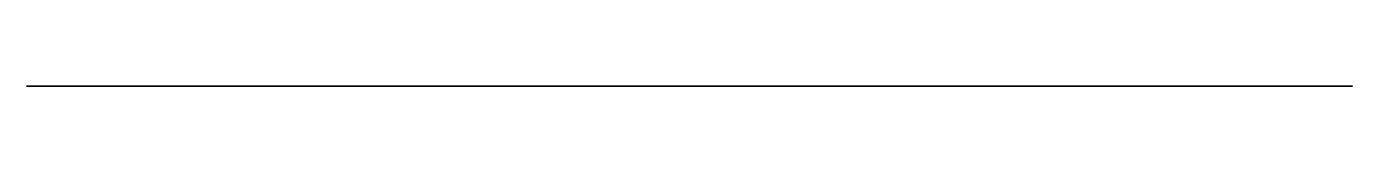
# Model space of a CAD drawing. Header units: millimetres. Extents: x 38.8 to 56.2, y 0 to 0.
import ezdxf

# ---------------------------------------------------------------- set-up
doc = ezdxf.new("R2010")
doc.units = ezdxf.units.MM
doc.layers.get('0').update_dxf_attribs({"color": 194, "true_color": 0x551cb1})

msp = doc.modelspace()

# ---------------------------------------------------------------- linework, layer by layer
at = {"color": 74, "true_color": 0x58b11b}
msp.add_polyline3d([(48.732, 0, 103.655), (48.732, 0, 101.564), (56.16, 0, 101.564), (56.16, 0, 2.824), (38.782, 0, 2.824), (38.782, 0, 28.818), (40.366, 0, 30.185), (40.366, 0, 104.311), (38.782, 0, 105.656), (38.782, 0, 132.626), (43.226, 0, 132.637), (43.226, 0, 132.233), (43.23, 0, 132.014), (43.244, 0, 131.795), (43.27, 0, 131.579), (43.308, 0, 131.366), (43.332, 0, 131.261), (43.359, 0, 131.158), (43.391, 0, 131.056), (43.427, 0, 130.956), (43.467, 0, 130.857), (43.511, 0, 130.761), (43.56, 0, 130.666), (43.614, 0, 130.575), (43.735, 0, 130.389), (43.867, 0, 130.208), (44.007, 0, 130.034), (44.154, 0, 129.868), (44.229, 0, 129.793), (44.309, 0, 129.724), (44.392, 0, 129.659), (44.48, 0, 129.598), (44.663, 0, 129.485), (44.854, 0, 129.38), (45.243, 0, 129.174), (45.432, 0, 129.062), (45.523, 0, 129.002), (45.612, 0, 128.938), (45.656, 0, 128.904), (45.699, 0, 128.868), (45.781, 0, 128.791), (45.857, 0, 128.709), (45.928, 0, 128.622), (45.993, 0, 128.531), (46.052, 0, 128.436), (46.105, 0, 128.337), (46.152, 0, 128.236), (46.192, 0, 128.132), (46.226, 0, 128.026), (46.253, 0, 127.918), (46.273, 0, 127.809), (46.286, 0, 127.699), (46.292, 0, 127.588), (46.292, 0, 127.477), (46.284, 0, 127.365), (46.266, 0, 127.137), (46.258, 0, 126.909), (46.261, 0, 126.451), (46.284, 0, 125.534), (47.375, 0, 125.534), (47.432, 0, 125.533), (47.488, 0, 125.529), (47.545, 0, 125.523), (47.6, 0, 125.515), (47.655, 0, 125.504), (47.709, 0, 125.491), (47.763, 0, 125.475), (47.816, 0, 125.458), (47.868, 0, 125.438), (47.92, 0, 125.417), (47.971, 0, 125.393), (48.021, 0, 125.368), (48.119, 0, 125.312), (48.214, 0, 125.25), (48.305, 0, 125.181), (48.392, 0, 125.106), (48.475, 0, 125.027), (48.554, 0, 124.942), (48.629, 0, 124.854), (48.699, 0, 124.762), (48.765, 0, 124.666), (48.825, 0, 124.568), (48.88, 0, 124.468), (48.929, 0, 124.365), (48.971, 0, 124.26), (49.007, 0, 124.154), (49.038, 0, 124.046), (49.062, 0, 123.936), (49.079, 0, 123.826), (49.091, 0, 123.714), (49.096, 0, 123.603), (49.095, 0, 123.491), (49.087, 0, 123.379), (49.073, 0, 123.267), (49.053, 0, 123.156), (49.026, 0, 123.047), (48.993, 0, 122.938), (48.954, 0, 122.83), (48.909, 0, 122.725), (48.857, 0, 122.624), (48.801, 0, 122.526), (48.739, 0, 122.432), (48.672, 0, 122.342), (48.6, 0, 122.255), (48.524, 0, 122.174), (48.443, 0, 122.096), (48.358, 0, 122.024), (48.269, 0, 121.956), (48.176, 0, 121.893), (48.08, 0, 121.835), (47.98, 0, 121.783), (47.877, 0, 121.737), (47.771, 0, 121.696), (47.662, 0, 121.661), (47.579, 0, 121.64), (47.495, 0, 121.623), (47.324, 0, 121.601), (46.981, 0, 121.564), (46.92, 0, 121.553), (46.86, 0, 121.538), (46.803, 0, 121.52), (46.748, 0, 121.498), (46.695, 0, 121.473), (46.645, 0, 121.444), (46.597, 0, 121.412), (46.552, 0, 121.378), (46.509, 0, 121.341), (46.469, 0, 121.302), (46.432, 0, 121.26), (46.397, 0, 121.216), (46.365, 0, 121.17), (46.337, 0, 121.122), (46.311, 0, 121.073), (46.289, 0, 121.022), (46.269, 0, 120.97), (46.253, 0, 120.917), (46.24, 0, 120.862), (46.231, 0, 120.807), (46.225, 0, 120.752), (46.222, 0, 120.696), (46.223, 0, 120.64), (46.228, 0, 120.583), (46.236, 0, 120.527), (46.249, 0, 120.471), (46.265, 0, 120.416), (46.285, 0, 120.361), (46.309, 0, 120.306), (46.337, 0, 120.253), (46.369, 0, 120.201), (46.405, 0, 120.15), (47.934, 0, 118.164), (49.43, 0, 116.278), (50.711, 0, 114.78), (51.313, 0, 114.008), (51.594, 0, 113.609), (51.857, 0, 113.199), (52.123, 0, 112.735), (52.363, 0, 112.26), (52.572, 0, 111.773), (52.749, 0, 111.274), (52.855, 0, 110.909), (52.943, 0, 110.538), (53.013, 0, 110.164), (53.066, 0, 109.787), (53.106, 0, 109.342), (53.121, 0, 108.897), (53.113, 0, 108.451), (53.08, 0, 108.005), (53.024, 0, 107.562), (52.943, 0, 107.124), (52.839, 0, 106.69), (52.711, 0, 106.262), (52.676, 0, 106.163), (52.636, 0, 106.067), (52.592, 0, 105.972), (52.544, 0, 105.879), (52.493, 0, 105.789), (52.438, 0, 105.7), (52.319, 0, 105.527), (52.189, 0, 105.361), (52.051, 0, 105.201), (51.756, 0, 104.898), (51.602, 0, 104.756), (51.442, 0, 104.621), (51.276, 0, 104.494), (51.104, 0, 104.375), (50.926, 0, 104.265), (50.743, 0, 104.163), (50.556, 0, 104.07), (50.364, 0, 103.985), (50.168, 0, 103.91), (49.969, 0, 103.845), (49.768, 0, 103.789), (49.564, 0, 103.742), (49.358, 0, 103.706), (49.151, 0, 103.679), (48.942, 0, 103.662)], close=True, dxfattribs=at)

doc.saveas('drawing.dxf')
